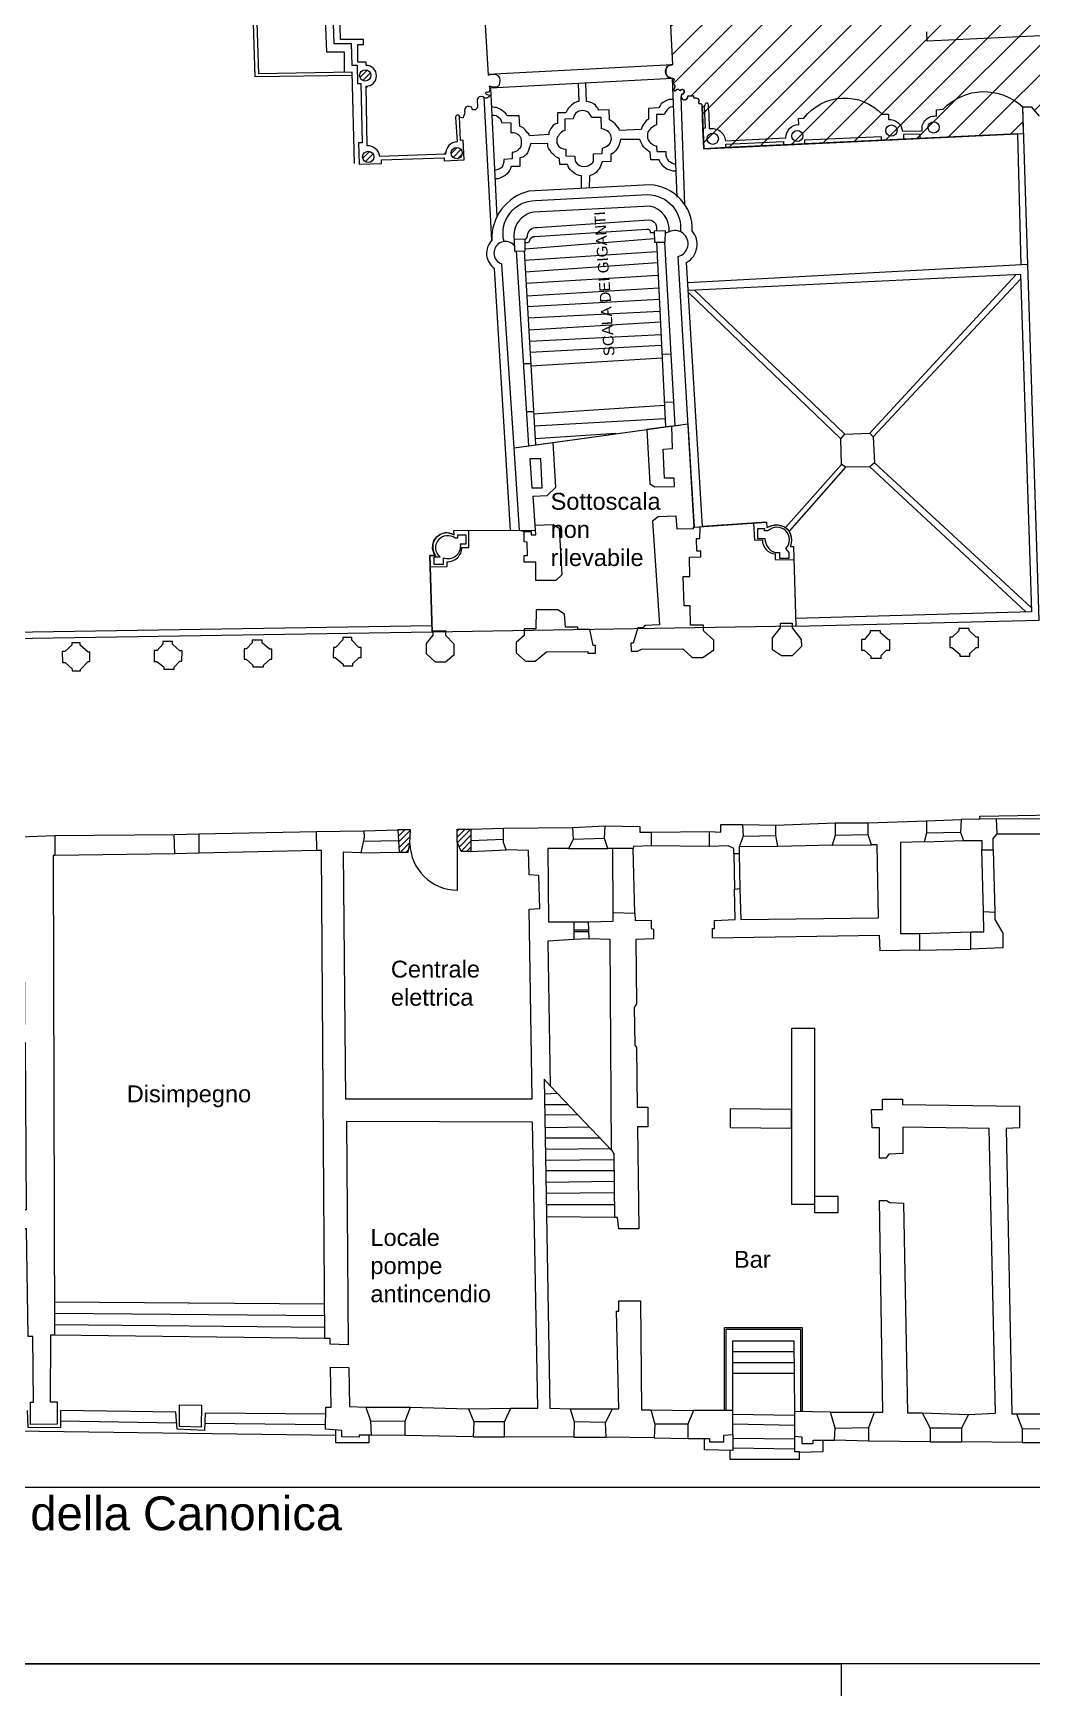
# Model space of a CAD drawing. Header units: millimetres. Extents: x 195 to 76808, y -2861 to 4318.
# Drawn here: x 12150 to 13487, y 77 to 2291 of the extents above; entities that cross this region are included whole.
import ezdxf
from ezdxf.enums import TextEntityAlignment as Align

# ---------------------------------------------------------------- set-up
doc = ezdxf.new("R2010")
doc.units = ezdxf.units.MM
doc.layers.add('_sottile', color=253, linetype='Continuous', lineweight=5)
doc.layers.add('muri', color=7, linetype='Continuous', lineweight=9)
doc.styles.add('ducale_200', font='ARIAL.TTF', dxfattribs={"height": 1})

msp = doc.modelspace()

# ---------------------------------------------------------------- hatches: boundary and pattern name
at = {"layer": '_sottile'}
h = msp.add_hatch(dxfattribs=at)
h.set_pattern_fill('ANSI31', color=256, scale=225.844945, style=0)
h.set_pattern_definition([(45, (1590.172, -20093.45), (-19.962062, 19.962062), [])])
h.paths.add_polyline_path([(13314.2, 3952.8), (13317, 3858.7), (13265, 3870.1), (12974, 3867.1), (12977.8, 3592.4), (12970.5, 3592.4), (12970.1, 3602), (12962.1, 3602), (12960.6, 3599.7), (12954.1, 3608.1), (12935.4, 3608.1), (12927.4, 3599.3), (12925.4, 3600.5), (12920.9, 3600.5), (12917, 3597.4), (12917, 3591.7), (12905.2, 3591.3), (12904.5, 3588.5), (12902.7, 3586.3), (12900.4, 3584.9), (12897.5, 3584.3), (12894.9, 3584.8), (12894.9, 3566.1), (12931.2, 3566.1), (12931.1, 3545.2), (12945.8, 3545), (12956.6, 3337.8), (12941.4, 3337.2), (12941.7, 3317.4), (12956.5, 3317.7), (12966.5, 3110.5), (12951.7, 3109.8), (12953, 3088.8), (12968, 3088.9), (12977.1, 2890.5), (12960.7, 2890), (12962.2, 2867.4), (12978, 2868.4), (12978, 2858.5), (12975.7, 2857.4), (12973.6, 2855.2), (12973.5, 2854.4), (12960.2, 2853.6), (12965, 2706.8), (12983.9, 2707.8), (12984.5, 2697.3), (12969.8, 2696.9), (12970.9, 2675.2), (12986.1, 2675.2), (12994.7, 2475), (12978.3, 2474.2), (12979.3, 2453.6), (12994.8, 2453.6), (13000.7, 2353.8), (13006, 2248.3), (12998.8, 2245.9), (12997.1, 2241.7), (12997.1, 2236.9), (12999, 2233), (13004, 2230.7), (13006.3, 2230.4), (13007.8, 2229.5), (13008.2, 2228), (13007.2, 2226.4), (13006.7, 2224.2), (13007.6, 2222.2), (13009, 2221), (13009.3, 2220.1), (13009.4, 2219.2), (13007.8, 2215.2), (13008.3, 2213.9), (13009.7, 2213.6), (13010.8, 2214.2), (13012.6, 2215.6), (13014.8, 2215.5), (13015.3, 2214.2), (13016.5, 2213.8), (13018.1, 2215.4), (13019.4, 2215.5), (13021.9, 2213.4), (13021, 2210.1), (13018.3, 2208), (13017.7, 2205.8), (13019.1, 2202.1), (13021.5, 2201.4), (13025.6, 2202.6), (13026.6, 2204.6), (13026.5, 2206.9), (13034.9, 2206.9), (13034.4, 2205), (13035.8, 2203.7), (13037.8, 2203.9), (13039.7, 2203.2), (13039.9, 2203.1), (13041.1, 2201.7), (13041.6, 2200.9), (13041.9, 2199.5), (13040.9, 2198.6), (13041, 2197.3), (13042, 2196.4), (13043.3, 2196.6), (13045.1, 2195.7), (13045.4, 2193.7), (13045.7, 2193.2), (13048.2, 2136), (13468.4, 2155.9), (13476.2, 2156.2), (13475.1, 2191.8), (13486.5, 2192.2), (13496.9, 2179.6), (13507.2, 2179.6), (13521.3, 2197.5), (13521.3, 2207.5), (13518.6, 2207.5), (13517.5, 2233.4), (13765.4, 2248.7), (13792.1, 1510.4), (13714.2, 1508.1), (13699.7, 1495.9), (13699.7, 1485.2), (13711.9, 1472.2), (13718.8, 1472.2), (13726.2, 1282.7), (14005.2, 1294.2), (14009.8, 1269), (13857, 1254.5), (13855.5, 1189.2), (13941.8, 1114.7), (13948.7, 1106.3), (13823.1, 1100.9), (13826.5, 851.9), (13830.3, 822.1), (14205.1, 817.7), (14231.4, 817.5), (14231.4, 810.7), (14263.4, 810.7), (14263.4, 826.7), (14423.5, 826.5), (14423.9, 848.9), (14583.5, 848.1), (14559.1, 1377.5), (14559.1, 3952.8)])
h = msp.add_hatch(dxfattribs=at)
h.set_pattern_fill('ANSI31', color=256, scale=45.168989, style=0)
h.set_pattern_definition([(45, (-5997.7247, -43973.762), (-3.9924123, 3.9924123), [])])
edge = h.paths.add_edge_path()
edge.add_arc((12593.5, 2491.6), 7.5, 0, 360)
edge = h.paths.add_edge_path()
edge.add_arc((12591.7, 2383.2), 7.5, 0, 360)
edge = h.paths.add_edge_path()
edge.add_arc((12594.8, 2234), 7.5, 0, 360)
edge = h.paths.add_edge_path()
edge.add_arc((12598.9, 2125.1), 7.5, 0, 360)
edge = h.paths.add_edge_path()
edge.add_arc((12717.3, 2130.1), 7.5, 0, 360)
h = msp.add_hatch(dxfattribs=at)
h.set_pattern_fill('ANSI31', color=256, scale=45.168989, style=0)
h.set_pattern_definition([(45, (1590.172, -20093.449), (-3.9924123, 3.9924123), [])])
h.paths.add_polyline_path([(12640.1, 1194.9), (12652.3, 1194.9), (12654.6, 1206.4), (12655.4, 1224.7), (12638.6, 1224.7)])
h.paths.add_polyline_path([(12736.4, 1225.5), (12718, 1225.5), (12718, 1208.7), (12723.4, 1195.7), (12736.4, 1195.7)])

# ---------------------------------------------------------------- linework, layer by layer
for p, q in [((12596.1, 2217.4), (12598.5, 2219.8)), ((12700.8, 2128.7), (12702.4, 2130.4)), ((12717.2, 2145.2), (12717.8, 2145.7)), ((12823.5, 1518.7), (12823.9, 1519.2)), ((12718, 1208.7), (12718, 1143.7)), ((13165.9, 723.5), (13165.9, 959.1)), ((13165.9, 959.1), (13196.8, 959.1)), ((13196.8, 734.7), (13196.8, 959.1)), ((12924.3, 796.1), (12842.5, 882.1)), ((12895.2, 826.7), (12835.3, 825.9)), ((12909, 812.2), (12835.5, 812.2)), ((13196.8, 712.4), (13196.8, 734.7)), ((13196.8, 734.7), (13227.4, 734.7)), ((13227.4, 734.7), (13227.4, 712.4)), ((13196.8, 723.5), (13165.9, 723.5)), ((13227.4, 712.4), (13196.8, 712.4)), ((13075.9, 447.8), (13075.9, 558.7)), ((13075.9, 558.7), (13179.9, 558.7)), ((13078, 447.8), (13078, 556.6)), ((13078, 556.6), (13177.7, 556.6)), ((13177.7, 556.6), (13177.7, 446.1)), ((13179.9, 558.7), (13179.9, 446.1))]:
    msp.add_line(p, q, dxfattribs=at)
at = {"layer": '_sottile', "linetype": 'Continuous'}
for p, q in [((12801.3, 1625.4), (12807.4, 1623.8)), ((12529.4, 1222.4), (12592.8, 1223.2)), ((12530.1, 1197.2), (12529.4, 1222.4)), ((12592.8, 1223.2), (12593.5, 1214.8)), ((12779.9, 1227), (12872.4, 1227.8)), ((12779.9, 1207.9), (12779.9, 1227)), ((12872.4, 1227.8), (12873.1, 1211.7)), ((12536.2, 1197.2), (12530.1, 1197.2)), ((12540.8, 544), (12536.2, 1197.2)), ((12593.5, 1214.8), (12588.9, 1194.1)), ((12783.7, 1198), (12779.9, 1207.9)), ((12813.5, 1197.2), (12783.7, 1198)), ((12814.3, 1164.3), (12813.5, 1197.2)), ((12867, 1199.5), (12839.5, 1199.5)), ((12839.5, 1199.5), (12840.3, 1101.7)), ((12873.1, 1211.7), (12867, 1199.5)), ((13422.4, 1115.5), (13420.4, 1198)), ((13435.4, 1198), (13437.7, 1114.7)), ((12588.9, 1194.1), (12565.3, 1194.9)), ((12565.3, 1194.9), (12568.3, 864.9)), ((12827.3, 1163.6), (12814.3, 1164.3)), ((12828.8, 1119.3), (12827.3, 1163.6)), ((12814.3, 1118.5), (12828.8, 1119.3)), ((12818.1, 864.9), (12814.3, 1118.5)), ((12926.6, 1102.5), (12926.6, 1113.9)), ((12926.6, 1113.9), (12955.6, 1113.2)), ((12955.6, 1113.2), (12956.4, 1103.2)), ((12840.3, 1101.7), (12873.9, 1101.7)), ((12873.9, 1101.7), (12873.9, 1078)), ((12893.7, 1101.7), (12926.6, 1102.5)), ((12894.5, 1078.8), (12893.7, 1101.7)), ((12956.4, 1103.2), (12977.8, 1104)), ((12977.8, 1104), (12977.8, 1092.5)), ((12977.8, 1092.5), (12980.8, 1091.8)), ((12980.8, 1091.8), (12980.8, 1078.8)), ((13336.8, 1085.8), (13405.6, 1088)), ((12873.9, 1078), (12839.5, 1075.7)), ((12839.5, 1075.7), (12842.5, 882.1)), ((12922.8, 1078), (12894.5, 1078.8)), ((12924.3, 796.9), (12922.8, 1078)), ((12980.8, 1078.8), (12957.2, 1078)), ((12957.2, 1078), (12957.9, 991.7)), ((13336.8, 1063.5), (13405.6, 1065)), ((12957.9, 991.7), (12954.9, 987.1)), ((12954.9, 987.1), (12955.6, 936.7)), ((12955.6, 936.7), (12957.9, 933.6)), ((12957.9, 933.6), (12958.7, 853.4)), ((12834.2, 890.9), (12841.9, 450.8)), ((12842.5, 882.1), (12834.2, 890.9)), ((12568.3, 864.9), (12818.1, 864.9)), ((13287.2, 850.4), (13287.2, 864.1)), ((13287.2, 864.1), (13313.9, 864.1)), ((13313.9, 864.1), (13313.9, 857.3)), ((12958.7, 853.4), (12973.2, 853.4)), ((12973.2, 853.4), (12973.2, 827.5)), ((13084, 825.9), (13084, 851.9)), ((13084, 851.9), (13164.9, 851.1)), ((13164.9, 851.1), (13164.9, 825.2)), ((13273.4, 825.9), (13272.6, 850.4)), ((13272.6, 850.4), (13287.2, 850.4)), ((13313.9, 857.3), (13313.9, 857.3)), ((13313.9, 857.3), (13470.5, 855)), ((13470.5, 855), (13470.5, 825.9)), ((12569.8, 834.3), (12572.1, 535.6)), ((12818.9, 833.6), (12569.8, 834.3)), ((12826.1, 450.9), (12818.9, 833.6)), ((12973.2, 827.5), (12959.4, 827.5)), ((12959.4, 827.5), (12961, 690.7)), ((13164.9, 825.2), (13084, 825.9)), ((13283.3, 825.9), (13273.4, 825.9)), ((13283.3, 785.4), (13283.3, 825.9)), ((13430, 825.2), (13314.7, 826.7)), ((13314.7, 826.7), (13314.7, 826.7)), ((13314.7, 826.7), (13314.7, 791.6)), ((13438.4, 444), (13430, 825.2)), ((13470.5, 825.9), (13452.9, 825.2)), ((13452.9, 825.2), (13460.6, 443.2)), ((12928.1, 790.8), (12924.3, 796.9)), ((12928.9, 706), (12928.1, 790.8)), ((13291.7, 785.4), (13283.3, 785.4)), ((13295.6, 790.8), (13291.7, 785.4)), ((13314.7, 791.6), (13295.6, 790.8)), ((13287.9, 445.5), (13283.3, 728.9)), ((13283.3, 728.9), (13292.5, 728.9)), ((13292.5, 728.9), (13297.1, 725.9)), ((13297.1, 725.9), (13315.4, 725.1)), ((13315.4, 725.1), (13320.8, 444.7)), ((12932.7, 706), (12928.9, 706)), ((12934.2, 690.7), (12932.7, 706)), ((12961, 690.7), (12934.2, 690.7)), ((12547.7, 544), (12540.8, 544)), ((12547.7, 536.4), (12547.7, 544)), ((12572.1, 535.6), (12547.7, 536.4)), ((13087, 447.8), (13087, 541)), ((13087, 526.5), (13168.9, 526.5)), ((13087, 512), (13169, 512)), ((13087, 497.5), (13169.1, 497.5)), ((12781.5, 432.5), (12789.9, 450.9)), ((12789.9, 450.9), (12826.1, 450.9)), ((12841.9, 450.8), (12869.3, 450.1)), ((12869.3, 450.1), (12874.6, 432.5)), ((13268.8, 424.9), (13276.5, 445.5)), ((13276.5, 445.5), (13287.9, 445.5)), ((13320.8, 444.7), (13340.6, 444.7)), ((13340.6, 444.7), (13351.3, 424.1)), ((13402.5, 442.4), (13438.4, 444)), ((13460.6, 443.2), (13466.7, 443.2)), ((13466.7, 443.2), (13474.3, 423.4)), ((12781.5, 412.7), (12781.5, 432.5)), ((12874.6, 432.5), (12873.9, 411.9)), ((13268.8, 406.5), (13268.8, 424.9)), ((13351.3, 424.1), (13351.3, 405.8)), ((13393.3, 424.1), (13402.5, 442.4)), ((13393.3, 405.8), (13393.3, 424.1)), ((13474.3, 423.4), (13474.3, 405)), ((12873.9, 411.9), (12781.5, 412.7)), ((13351.3, 405.8), (13268.8, 406.5)), ((13474.3, 405), (13393.3, 405.8))]:
    msp.add_line(p, q, dxfattribs=at)
at = {"layer": '_sottile'}
for points in [[(10447.3, 2975.6), (11196.7, 2991.6), (12018.7, 3010), (12579, 3024.9), (12596.3, 2509.9), (12571.4, 2509.3), (12573.7, 2379.5), (12563.5, 2379.5), (12563.5, 2354.3), (12539.3, 2354), (12542.9, 2265.4), (12566.5, 2265.7), (12566.8, 2238.2)], [(12577.5, 2233.8), (12447.6, 2232.3), (12423, 3020.8)], [(12580.5, 2116.2), (12577.5, 2238.4), (12452.2, 2236.1), (12427, 3020.7)], [(12746.5, 2451.5), (12759.3, 2234.2)], [(13000.7, 2353.8), (13006, 2248.3), (12998.8, 2245.9), (12997.1, 2241.7), (12997.1, 2236.9), (12999, 2233), (13004, 2230.7), (13006.3, 2230.4), (13007.8, 2229.5), (13008.2, 2228), (13007.2, 2226.4), (13006.7, 2224.2), (13007.6, 2222.2), (13009, 2221), (13009.3, 2220.1), (13009.4, 2219.2), (13007.8, 2215.2), (13008.3, 2213.9), (13009.7, 2213.6), (13010.8, 2214.2), (13012.6, 2215.6), (13014.8, 2215.5), (13015.3, 2214.2), (13016.5, 2213.8), (13018.1, 2215.4), (13019.4, 2215.5), (13021.9, 2213.4), (13021, 2210.1), (13018.3, 2208), (13017.7, 2205.8), (13019.1, 2202.1), (13021.5, 2201.4), (13025.6, 2202.6), (13026.6, 2204.6), (13026.5, 2206.9), (13034.9, 2206.9), (13034.4, 2205), (13035.8, 2203.7), (13037.8, 2203.9), (13039.7, 2203.2), (13039.9, 2203.1), (13041.1, 2201.7), (13041.6, 2200.9), (13041.9, 2199.5), (13040.9, 2198.6), (13041, 2197.3), (13042, 2196.4), (13043.3, 2196.6), (13045.1, 2195.7), (13045.4, 2193.7), (13045.7, 2193.2), (13048.2, 2136), (13468.4, 2155.9), (13476.2, 2156.2), (13475.1, 2191.8), (13486.5, 2192.2), (13496.9, 2179.6)], [(12550.7, 2341.5), (12553, 2276.6), (12576.2, 2276.6), (12577, 2247.6), (12583.9, 2247.6), (12584.4, 2223.1), (12588.9, 2223.1), (12590.7, 2143.7), (12585.9, 2143.7), (12586.7, 2115.4), (12616.4, 2116.4), (12616.4, 2121), (12700.3, 2123.8), (12700.5, 2119.6), (12727.4, 2121), (12726.1, 2147.3), (12722.4, 2147.1), (12721.1, 2179.2)], [(13785.2, 2300.3), (13347.1, 2280), (13346.7, 2292.3)], [(13006, 2248.3), (12759.3, 2235.4)], [(13012.2, 2071.1), (13006, 2230), (12762.4, 2217), (12770.8, 2045.1)], [(13007.1, 2201.6), (13004.5, 2201.7), (13001.5, 2201.7), (12998.2, 2200.6), (12995.7, 2199.3), (12993.1, 2197.9), (12991.1, 2195.8), (12989.6, 2193.5), (12987.5, 2190.5), (12974, 2189.9), (12974.1, 2175.4), (12972.8, 2174.6), (12971.1, 2173.7), (12969.4, 2171.6), (12967.3, 2168.9), (12965.9, 2166.6), (12965, 2164.3), (12964.4, 2161.6), (12935.4, 2160.3), (12934.6, 2162.4), (12932.9, 2164.7), (12931.4, 2167), (12929.5, 2169.1), (12927.2, 2171), (12925.3, 2172.3), (12923.7, 2173.9), (12922, 2174.6), (12921.6, 2187.8), (12907.3, 2187.6), (12906.5, 2189.7), (12904.8, 2191.6), (12902.9, 2194.1), (12901.2, 2195.4), (12898.1, 2197.3), (12895.5, 2198.1), (12893.2, 2198.9), (12891.1, 2199.1), (12890, 2223.8)], [(12764.3, 2013.4), (12754, 2204.4)], [(13007.5, 2192), (13005.6, 2192), (13003.7, 2191.4), (13002.2, 2190.7), (13000.8, 2189.7), (12998.9, 2188), (12997.3, 2185.7), (12996.1, 2183.6), (12995.2, 2181.9), (12984.7, 2181.6), (12984.7, 2168), (12982.5, 2167.1), (12979.5, 2164.9), (12977.2, 2163.5), (12975.8, 2161.9), (12973.8, 2158.8), (12972.9, 2156.2), (12972.6, 2153.8), (12972.6, 2150.3), (12973.5, 2147.8), (12975, 2145.5), (12976.9, 2143.8), (12978.5, 2142.3), (12981, 2140.6), (12983.6, 2139.9), (12984.7, 2139.9), (12985.1, 2132.4), (12997.3, 2132.4), (12997.2, 2130.2), (12997.3, 2127), (12998.2, 2124.1), (12999.6, 2121.4), (13001, 2119.5), (13003.3, 2118.2), (13005.4, 2116.9), (13008, 2115.9), (13010.4, 2115.4)], [(13022.8, 2060.9), (13017.7, 2205.8)], [(13046.9, 2163.5), (13050.5, 2163.7), (13049, 2193)], [(12764.1, 2180.9), (12767.1, 2180.9), (12770, 2180.2), (12773.4, 2178.3), (12775.7, 2176.2), (12776.9, 2173.3), (12777.4, 2171.2), (12789.7, 2170.8), (12789.9, 2157.6), (12792.9, 2157.6), (12796.3, 2156.9), (12799.4, 2155), (12801.7, 2152.7), (12803.4, 2149.2), (12803.8, 2146.2), (12803.8, 2142.2), (12803, 2138.9), (12802.1, 2136.8), (12800.2, 2134.7), (12798.1, 2133), (12795.2, 2131.8), (12792.5, 2131.1), (12791.4, 2130.9), (12791.4, 2122.5), (12780.5, 2121.7), (12780.3, 2118.5), (12779.5, 2115.2), (12778.2, 2111.4), (12776.3, 2109.9), (12773.8, 2108.5), (12771.1, 2107.6), (12767.7, 2107)], [(12910.7, 2177.9), (12897.8, 2177.9), (12897, 2180.2), (12895.7, 2182.3), (12894.3, 2183.8), (12892.4, 2185.1), (12890.3, 2186.3), (12888.2, 2186.8), (12885.7, 2187), (12883.4, 2186.8), (12880.6, 2186.1), (12878.8, 2185.1), (12876.4, 2183.2), (12874.6, 2180.5), (12873.5, 2177.7), (12873.1, 2176), (12862, 2175.4), (12861.9, 2160.3), (12859.4, 2159.3), (12857.5, 2158), (12855.9, 2156.3), (12854.4, 2155.1), (12853.4, 2153.4), (12851.7, 2151.3), (12851.2, 2149.2), (12851.2, 2146.4), (12851.5, 2143.3), (12852.5, 2141.2), (12854, 2138.9), (12856.7, 2137), (12859.8, 2135.9), (12863.2, 2135.3), (12863.6, 2126.3), (12875.4, 2126.1), (12875.4, 2123.6), (12875.8, 2120.2), (12876.7, 2117.9), (12878.8, 2115.2), (12881.7, 2113.5), (12884.4, 2112.6), (12887.3, 2112.2), (12890.5, 2112.4), (12893.4, 2113.1), (12895.8, 2114.7), (12898.1, 2116.4), (12899.5, 2117.7), (12900.2, 2118.7), (12900.4, 2129), (12911.9, 2129.4), (12912.3, 2136.6), (12914.8, 2137.6), (12917.6, 2138.9), (12919.5, 2140.2), (12921.6, 2141.8), (12922.8, 2143.5), (12923.7, 2146.2), (12924.3, 2149), (12924.1, 2151.5), (12923.7, 2154.2), (12922.2, 2156.9), (12920.5, 2158.4), (12918.8, 2159.7), (12915.7, 2161.1), (12913.6, 2162), (12911.1, 2162.4), (12910.7, 2177.9)], [(13010.8, 2106.1), (13007.2, 2106.1), (13004.5, 2106.6), (13001.6, 2107.8), (12998.8, 2108.7), (12996.7, 2109.9), (12994.6, 2111.8), (12992.5, 2114.3), (12991.3, 2115.6), (12990, 2117.1), (12989, 2118.9), (12988.5, 2121.3), (12977, 2121.3), (12976.4, 2131.5), (12974.3, 2132.4), (12972.2, 2134.1), (12969.6, 2136.2), (12967.5, 2138.3), (12965.9, 2140.6), (12964.6, 2143.3), (12963.3, 2146), (12962.3, 2148.1), (12936.5, 2148.1), (12935.8, 2144.4), (12935, 2141.8), (12933.7, 2138.9), (12931.9, 2136.2), (12930.2, 2133.8), (12927.5, 2131.1), (12925.8, 2129.6), (12923.7, 2128.4), (12923.5, 2118.7), (12912.1, 2118.3), (12911.3, 2116), (12910.4, 2113.9), (12909.4, 2111.4), (12908.1, 2108.9), (12906, 2107.2), (12904.4, 2104.5), (12902.1, 2102.8), (12899.5, 2101.3), (12896.6, 2100), (12895.1, 2099.4), (12894.7, 2083.4)], [(13183.3, 2142.4), (13183.3, 2147.9), (13285.6, 2152.1), (13285.6, 2147.3)], [(13337.9, 2149.7), (13337.7, 2155.6), (13315.3, 2154.9), (13315.4, 2148.7)], [(12884.2, 2082.8), (12884.2, 2099.8), (12881.1, 2100), (12878.7, 2100.9), (12876, 2102.4), (12873.7, 2104), (12871.6, 2105.9), (12869.7, 2107.8), (12868, 2109.9), (12866.6, 2112.2), (12866.1, 2115), (12855.2, 2115), (12855, 2122.5), (12852.5, 2123.8), (12850.2, 2125.2), (12847.1, 2127.6), (12844.1, 2130.3), (12842.4, 2133.4), (12840.7, 2135.9), (12839.5, 2138.3), (12839.1, 2141.6), (12839.1, 2143.1), (12816, 2142.7), (12815.6, 2140.2), (12814.5, 2136.8), (12813.3, 2133.8), (12812, 2130.5), (12810.3, 2128.4), (12808.4, 2126.3), (12806.1, 2124.8), (12803.8, 2124), (12801.7, 2123.6), (12801.7, 2112.2), (12790.4, 2112), (12789.5, 2109.7), (12787.9, 2107), (12786.4, 2104.3), (12784.3, 2102.1), (12782, 2100.3), (12779.3, 2099), (12776.7, 2097.5), (12775, 2096.5), (12772.9, 2095.7), (12770.2, 2095.6), (12768.3, 2095.2)], [(13077.5, 2137.4), (13077.5, 2137.4), (13077.5, 2137.4), (13077.4, 2142.2), (13154.6, 2145.6), (13154.6, 2141.1)], [(12981.6, 2015.3), (12809, 2001.6)], [(12985.3, 1997.8), (12808.2, 1986.3)], [(12789.1, 1625.3), (12767.7, 1975.6)], [(12794, 1735.8), (12777.6, 1981.7)], [(12986, 1983.3), (12809.1, 1971)], [(13035.1, 1629.6), (13013.7, 1991.7)], [(10490.5, 1948.5), (10511.9, 1439.4), (12121.4, 1489), (12684.2, 1498.2)], [(12986.9, 1966.5), (12810, 1955.8)], [(12987.7, 1949.6), (12811, 1938.9)], [(13466.4, 1967.7), (13270.4, 1755.6)], [(13472.2, 1961.3), (13274.9, 1750.3)], [(12988.4, 1934.4), (12811.8, 1924.4)], [(13231.4, 1748), (13027.6, 1943.4)], [(13236.7, 1754.1), (13035.5, 1946.9)], [(12989.2, 1918.3), (12812.7, 1909.2)], [(12990, 1903.8), (12813.7, 1893.1)], [(12990.8, 1887), (12814.6, 1877.9)], [(12991.5, 1872.5), (12815.4, 1863.3)], [(12992.4, 1855.7), (12816.6, 1845)], [(12995.5, 1792.3), (12820.3, 1780.8)], [(12996.4, 1774.7), (12821.2, 1764.8)], [(12684.4, 1489), (12681.5, 1591.7), (12688.9, 1591.8), (12686.6, 1595.4), (12685.1, 1600.6), (12685.2, 1606.5), (12686.8, 1611.9), (12690.8, 1616.8), (12694.2, 1619.4), (12698.7, 1621.7), (12704.2, 1622.4), (12709.4, 1621.3), (12713.9, 1619.3), (12713.6, 1625), (12801.3, 1625.4), (12794, 1735.8), (13026.7, 1767.8), (13035.1, 1629.6), (13132.1, 1636.4), (13132.6, 1629.1), (13139.4, 1631.7), (13147.6, 1632.6), (13156.3, 1629.9), (13161, 1626), (13163.1, 1622.2), (13164.6, 1617.9), (13165.5, 1611.6), (13164.6, 1605.9), (13163.9, 1603.9), (13168, 1603.9), (13171.3, 1497.2), (12684.4, 1489)], [(12930.4, 1754.9), (12822.2, 1748)], [(12801.3, 1625.4), (12794, 1735.8), (12846.4, 1743)], [(13158.1, 1629.6), (13232.2, 1713.6)], [(13162.6, 1624.2), (13238.3, 1709.8)], [(13479.2, 1516.3), (13270.4, 1710.5)], [(13486.4, 1522), (13276.5, 1715.9)], [(12713.9, 1619.3), (12713.6, 1625), (12822.7, 1625.5)], [(12724.3, 1602.5), (12733.5, 1602.5), (12733.6, 1625.1)], [(12688.9, 1591.8), (12681.5, 1591.7), (12684.4, 1489)], [(12704, 1583.4), (12704, 1576.4), (12682, 1576.2)], [(12684.4, 1489), (12092.4, 1479.8)], [(13439.9, 1239.2), (13504.9, 1240)], [(12179.5, 1217.1), (12339.1, 1218.6)], [(12372, 1219.3), (12529.4, 1222.4)], [(13440.7, 1219.3), (13504.9, 1219.3)], [(12530.1, 1197.2), (12372, 1193.4)], [(12339.9, 1192.6), (12179.5, 1190.3)], [(12852.3, 871.8), (12834.5, 871)], [(12866.9, 856.5), (12834.8, 856.5)], [(12880, 842.7), (12835, 843.5)], [(12922.8, 797.7), (12835.7, 796.9)], [(12928.2, 783.2), (12836.1, 782.4)], [(12928.3, 768.6), (12836.3, 768.6)], [(12928.5, 754.1), (12836.6, 752.6)], [(12928.6, 738.8), (12836.8, 738.1)], [(12928.7, 722.8), (12837.1, 722.8)], [(12928.9, 706), (12837.4, 706.8)], [(12540.5, 589.9), (12178.7, 592.9)], [(12540.6, 574.6), (12178.7, 577.7)], [(12540.7, 558.6), (12178.7, 562.4)], [(12540.8, 544), (12178.7, 548.6)], [(12186.7, 447.8), (12187.1, 424.5), (12143.6, 424.9), (12142.8, 447.8)], [(12341.4, 445.5), (12186.7, 447.8)], [(12380.4, 444.7), (12379.6, 421.1), (12343, 422.6), (12341.4, 445.5)], [(12380.4, 444.7), (12542.1, 443.2)], [(12342.4, 431), (12187, 433.3)], [(12541.7, 428.7), (12379.9, 430.2)]]:
    msp.add_lwpolyline(points, dxfattribs=at)
for points, format in [([(13000.7, 2353.8), (13006, 2248.3, 1.068785), (13006.2, 2230.4, -0.739129), (13007.2, 2226.4, 0.3159), (13007.6, 2222.2, -0.463799), (13008.9, 2217.4), (13007.8, 2215.1, 0.690193), (13010.8, 2214.2, -0.37529), (13014.8, 2215.5, 0.482146), (13016.5, 2213.8, -0.72896), (13021.9, 2213.4, -0.343304), (13018.3, 2208, 1.48421), (13026.5, 2206.9), (13034.9, 2206.9, 0.599817), (13035.8, 2203.7, -0.496942), (13041.9, 2199.5, 1.136266), (13043.3, 2196.6, -0.533607), (13045.4, 2193.7, 0.522286), (13048.2, 2193), (13049, 2193, 0.169517), (13050.2, 2196, -0.454076), (13052.8, 2197.2, -0.145139), (13053.8, 2194.3, -0.026121), (13055.1, 2162.8, -0.44992), (13077.1, 2146.4), (13157.7, 2150.6, -0.389426), (13175.2, 2168.5), (13174.9, 2176.5), (13182.1, 2176.9, -0.463388), (13286.9, 2182), (13295.2, 2182), (13295.2, 2175, -0.420932), (13313.9, 2159.3), (13340.4, 2160.1, -0.50429), (13359.7, 2179.6), (13359.7, 2188.2), (13368.4, 2188.8, -0.412723), (13475.1, 2191.8), (13486.5, 2192.2), (13496.9, 2179.6)], "xyb"), ([(12759.3, 2234.2), (12762, 2235.2), (12765.8, 2235.5), (12769.6, 2235.2), (12772.9, 2233.4), (12774.6, 2230.8), (12775.1, 2227.3), (12774.8, 2223.7), (12773.6, 2220.1), (12771.1, 2218.7), (12768.5, 2218.4), (12765.6, 2218.5), (12762.7, 2219.1), (12760.6, 2219.5), (12761.2, 2217.4), (12761.6, 2215.9), (12761.2, 2212.8), (12760.3, 2211.5), (12758.3, 2211.1), (12757.2, 2211.7), (12756.1, 2211.3), (12755.7, 2210), (12756.8, 2209), (12761, 2207.5), (12761, 2206.3), (12759.9, 2205), (12758.5, 2204), (12757, 2203.7, -0.207987), (12754.7, 2204), (12752.2, 2205.2), (12749.6, 2205.9), (12747.3, 2205.4), (12746.1, 2204.2), (12744.8, 2201.6), (12745, 2192.2), (12744.2, 2189.7), (12742.5, 2188.2), (12740.8, 2187.8), (12738.7, 2188.2), (12738.1, 2189.5), (12737.1, 2191.4), (12733.6, 2192.4), (12731.5, 2192.5), (12729.5, 2191.4), (12728, 2189.9), (12727.8, 2186.8), (12728, 2185.5), (12727.8, 2182.6), (12726.6, 2179), (12725.9, 2177.5), (12724.9, 2177.1), (12723.6, 2177.3), (12722.1, 2178.4), (12720.5, 2180), (12719.4, 2180.7), (12717.7, 2180.7), (12716.5, 2179.8), (12715.8, 2178.1), (12717.9, 2145.2), (12717.9, 2145.2, 0.40148), (12702.4, 2128.8), (12614.2, 2125.4, 0.399328), (12597.6, 2139.9), (12596.1, 2219.6, 0.998741), (12596.1, 2247.4), (12596.1, 2251.9), (12585.1, 2251.9), (12585.1, 2275.3), (12592.7, 2275.3), (12592.7, 2282.1), (12561.8, 2282.1), (12560.3, 2335.4)], "xyb"), ([(12879.9, 2223.3), (12881, 2199.3), (12879, 2199.1), (12877.1, 2198.1), (12875.2, 2197.2), (12873.3, 2195.8), (12871, 2194.1), (12868.9, 2192.2), (12867.2, 2190.7, 0.108097), (12865.7, 2188.6), (12864.1, 2185.9), (12863.6, 2184.2), (12852.1, 2184), (12852.1, 2169.7), (12849.4, 2169.1), (12847, 2167.7), (12845.2, 2165.1), (12843.3, 2163), (12841.8, 2160.5), (12840.8, 2157.8), (12840.5, 2155), (12814.9, 2153.4), (12813.7, 2155.7), (12812.2, 2157.4), (12810.5, 2159.5), (12808.8, 2161.4), (12806.1, 2163.7), (12803.4, 2165.1), (12801.7, 2165.8), (12800.7, 2180), (12784.7, 2179.8), (12784.1, 2181.7), (12782.6, 2183.6), (12780.3, 2185.3), (12778.4, 2186.8), (12775.5, 2188.8), (12773.2, 2189.7), (12770.6, 2190.9), (12767.9, 2191.2), (12763.6, 2191.8)], "xyb"), ([(13025.1, 1983.8, 0.470793), (13032.6, 2026, 0.41232), (12975.7, 2087.7), (12813.8, 2079.1, 0.35584), (12764.3, 2013.4, 0.457424), (12767.7, 1975.6)], "xyb"), ([(12911.4, 1750.8, 0, 13.6, 0), (12910, 1771.4, 0, 0, 0), (12888.4, 2083.1, 0, 0, 0)], "xyseb"), ([(12780.7, 2011.7, -0.489319), (12822.9, 2066.6), (12973.1, 2074.5, -0.448267), (13016.7, 2024.7)], "xyb"), ([(13001.5, 2024.6, 0.386234), (12976.1, 2059), (12820.6, 2051.1, 0.419522), (12794.2, 2014.4, 0.419522)], "xyb"), ([(12808.8, 2015, 0.36468), (12812.2, 2019.9, -0.420241), (12824.5, 2030.5), (12974.5, 2040.8, -0.531198), (12984.1, 2025.7)], "xyb"), ([(12808.8, 2010.6), (12812.1, 2010.6, 0.300929), (12815.2, 2013.5, -0.342461), (12822.1, 2018.7), (12971.7, 2028.4, -0.534327), (12976.4, 2023.9), (12981.6, 2023.9)], "xyb"), ([(13013.7, 1991.7, 1.112582), (13001.5, 2024.6), (13001.5, 2024.6), (12996.8, 2022.9)], "xyb"), ([(13114.5, 1635.2), (13115.8, 1612.3), (13126.5, 1612.5, 0.385057), (13143.5, 1593.9), (13143.5, 1586.3), (13168.5, 1586)], "xyb"), ([(12259.3, 1187, 0, 13.6, 0), (12259.3, 1207.7, 0, 0, 0), (12259.3, 1217.8, 0, 0, 0)], "xyseb"), ([(12450.7, 1190.1, 0, 13.6, 0), (12450.7, 1210.7, 0, 0, 0), (12450.7, 1220.9, 0, 0, 0)], "xyseb"), ([(12883.1, 812.2, 0, 13.6, 0), (12883.1, 791.5, 0, 0, 0), (12883.1, 706.4, 0, 0, 0)], "xyseb"), ([(12359.2, 590.5, 0, 13.6, 0), (12359.2, 569.8, 0, 0, 0), (12359.8, 546.3, 0, 0, 0)], "xyseb")]:
    msp.add_lwpolyline(points, format=format, dxfattribs=at)
at = {"layer": '_sottile', "linetype": 'Continuous'}
for points in [[(13154.6, 2141.1), (13077.5, 2137.4), (13048.2, 2136), (13046.9, 2163.5), (13045.7, 2193.2)], [(13482, 1981), (13475.1, 2191.8)], [(13472.8, 1980.5), (13468.4, 2155.9), (13154.6, 2141.1)], [(12808.8, 2015), (12794.2, 2014.4), (12794.6, 1999.1), (12809.1, 1999.5), (12808.8, 2015)], [(12996.9, 2026), (12981.6, 2025.7), (12982, 2010.8), (12996.5, 2010.8), (12996.9, 2026)], [(12796.7, 1999.3), (12813.5, 1738.8)], [(12807.4, 1999.3), (12822.7, 1739.6)], [(12984.7, 2010.8), (12996.9, 1763.7)], [(12995.3, 2010.8), (13009.1, 1765.5)], [(13132.1, 1636.4), (13046.5, 1630.6), (13025.1, 1984)], [(13132.1, 1636.4), (13132.6, 1629.1), (13135.4, 1630.3), (13139, 1631.9), (13143, 1632.6), (13147.6, 1632.6), (13151.9, 1631.4), (13156.8, 1629.8), (13160.1, 1627), (13162.4, 1624.2), (13164.2, 1620.4), (13164.9, 1616.3), (13165.4, 1612.8), (13165.2, 1608.9), (13164.7, 1606.1), (13163.9, 1603.9), (13168, 1603.9), (13171.3, 1497.2), (13497.2, 1505.1), (13482, 1981), (13026.8, 1956.5)], [(13027.4, 1946.6), (13472, 1967.9), (13486.6, 1516.5), (13171, 1507.3)], [(13003.7, 1860.7), (12992.1, 1860.9)], [(12816.6, 1848), (12806.7, 1848)], [(13007.3, 1796.9), (12995.3, 1796.6)], [(12820.4, 1783.9), (12810.5, 1783.9)], [(12846.4, 1743), (12971.7, 1760.3)], [(13005.1, 1764.9), (12971.7, 1760.3), (12975.8, 1687.8), (12982.4, 1683.5), (13008.8, 1684.1), (13008.6, 1695), (12995.3, 1695), (12993.8, 1734.1), (13006, 1734.7), (13005.1, 1764.8)], [(13005.1, 1764.8), (13026.7, 1767.8)], [(13274.9, 1750.3), (13276.5, 1715.9), (13270.4, 1710.5), (13238.3, 1709.8), (13232.2, 1713.6), (13231.4, 1748), (13236.7, 1754.1), (13270.4, 1755.6), (13274.9, 1750.3)], [(12822.3, 1632.2), (12819.5, 1671.2), (12838.4, 1671.8), (12850.2, 1683), (12846.4, 1743)], [(12829.8, 1720.9), (12815.3, 1720.9), (12817.7, 1682.1), (12831.7, 1682.1), (12829.8, 1720.9)], [(13043, 1629.3), (13033.8, 1629.6), (13033.8, 1627.5), (13012.2, 1627), (13011.1, 1644.3), (12987.2, 1643.3), (12979.3, 1637.5), (12988.7, 1498.9), (12969.1, 1497.9), (12967.1, 1495.4), (12959.7, 1494.9), (12953.6, 1474.2), (12950.5, 1474.2), (12950.8, 1463.5), (12959.2, 1463.5), (12964.5, 1466.3), (13019.8, 1466.9), (13032.3, 1455.1), (13046.8, 1455.1), (13061.3, 1465.3), (13061.3, 1478.3), (13047.5, 1491), (13047.5, 1498.4), (13030.2, 1498.4), (13030, 1524.4), (13021.6, 1524.4), (13020.3, 1563.4), (13029.2, 1563.6), (13029, 1589.6), (13044, 1589.8), (13044, 1597.5), (13038.6, 1597.5), (13038.4, 1614.5), (13042.7, 1614.5), (13043, 1629.3)], [(12854.4, 1628.4), (12858.2, 1565.8), (12849.8, 1558.1), (12823.1, 1558.1), (12823.1, 1583), (12807.4, 1583), (12807.4, 1591.8), (12812, 1591.8), (12811.6, 1609.7), (12807.4, 1610.1), (12807.4, 1623.8), (12817, 1623.8), (12817, 1619.3), (12823.1, 1619.3), (12822.3, 1632.2), (12846.4, 1633), (12854.4, 1628.4)], [(12902.9, 1461.1), (12902.9, 1471.4), (12899.9, 1471.4), (12895.3, 1492.8), (12879.6, 1492.8), (12879.6, 1495.9), (12862.8, 1495.9), (12861.7, 1513.1), (12852.5, 1519.2), (12823.5, 1519.2), (12823.1, 1493.6), (12807.4, 1493.6), (12807.4, 1484.8), (12796.7, 1475.3), (12796.7, 1461.5), (12809.3, 1450.4), (12822.3, 1450.4), (12837.6, 1462.7), (12893, 1463.4), (12893, 1461.1), (12902.9, 1461.1)], [(12702.5, 1491.3), (12702.5, 1484.9), (12713.5, 1473.7), (12713.5, 1458.5), (12702.3, 1449), (12688.8, 1449), (12676.8, 1460.2), (12677, 1474), (12686, 1485.2), (12686, 1491), (12702.5, 1491.3)], [(13166.2, 1501.2), (13166.2, 1494.8), (13178.5, 1479.1), (13178.7, 1469.9), (13166.2, 1457.5), (13152.3, 1457.4), (13140, 1465.6), (13140, 1481.5), (13150.9, 1495), (13150.9, 1501.2), (13166.2, 1501.2)], [(13297.2, 1478.8), (13295.4, 1478.8), (13284.7, 1488.4), (13284.7, 1490.8), (13271, 1490.8), (13271, 1488.7), (13263.2, 1479.4), (13259.2, 1479.4), (13259.2, 1465.2), (13262.9, 1465.2), (13271.6, 1456.9), (13271.6, 1454.2), (13285.5, 1454.2), (13285.5, 1458), (13292.5, 1464.9), (13297.2, 1464.9), (13297.2, 1478.8)], [(13415.7, 1482.6), (13412.6, 1482.6), (13403.1, 1491.5), (13403.1, 1494.1), (13389.7, 1494.1), (13389.7, 1491.1), (13380.4, 1482.3), (13377.5, 1482.3), (13377.5, 1468.5), (13379.9, 1468.5), (13390.6, 1459.7), (13390.6, 1457.1), (13404.2, 1457.1), (13404.2, 1460.4), (13412.7, 1468.7), (13415.8, 1468.7), (13415.7, 1482.6)], [(12226.3, 1462.5), (12223.8, 1462.5), (12213.4, 1471.9), (12213.4, 1474.8), (12201.9, 1474.8), (12201.9, 1471.9), (12192.7, 1463.3), (12189.2, 1463.3), (12189.4, 1448.5), (12193, 1448.5), (12202.4, 1440.1), (12202.4, 1437.6), (12213.9, 1437.3), (12213.9, 1439.4), (12223.8, 1449.8), (12226.3, 1449.8), (12226.3, 1462.5)], [(12349.6, 1464.1), (12346.8, 1464.1), (12336.9, 1473), (12336.9, 1476.5), (12324.1, 1476.5), (12324.1, 1473), (12316.5, 1464.8), (12312.4, 1464.8), (12312.4, 1450.1), (12316, 1450.1), (12325.4, 1442.9), (12325.4, 1439.6), (12338.9, 1439.6), (12338.9, 1442.2), (12346.8, 1450.3), (12349.3, 1450.3), (12349.6, 1464.1)], [(12470, 1466.6), (12466.7, 1466.6), (12457, 1475), (12457, 1478.6), (12443.3, 1478.6), (12443.3, 1475), (12435.7, 1466.9), (12432.9, 1466.9), (12432.9, 1453.1), (12435.4, 1453.1), (12444.6, 1445.2), (12444.6, 1442.9), (12458.6, 1442.9), (12458.6, 1445.2), (12467.5, 1453.1), (12470, 1453.1), (12470, 1466.6)], [(12589.5, 1468.4), (12586.1, 1468.4), (12576.7, 1478.3), (12576.7, 1481.9), (12565, 1481.9), (12565, 1478.8), (12555.1, 1468.6), (12552.3, 1468.6), (12552, 1455.1), (12554.8, 1455.1), (12565.3, 1446.5), (12565.3, 1444.2), (12578.2, 1444.2), (12578.2, 1447.2), (12586.7, 1455.1), (12589.5, 1455.1), (12589.5, 1468.4)], [(13417.8, 1238.4), (13417.8, 1243), (13518.6, 1244.6), (13518.6, 1240)], [(12372, 1219.3), (12372, 1193.4), (12339.9, 1192.6), (12339.1, 1218.6), (12372, 1219.3)], [(12592.8, 1223.2), (12638.6, 1224.7)], [(12638.6, 1224.7), (12640.1, 1194.9), (12652.3, 1194.9), (12654.6, 1206.4), (12655.4, 1224.7), (12638.6, 1224.7)], [(12736.4, 1225.5), (12736.4, 1195.7), (12723.4, 1195.7), (12718, 1208.7), (12718, 1225.5), (12736.4, 1225.5)], [(12736.4, 1225.5), (12779.9, 1227)], [(12872.4, 1227.8), (12915.9, 1230)], [(12962.5, 1229.3), (12962.5, 1221.6), (12977.8, 1221.6), (12977.8, 1203.3), (12954.1, 1202.5), (12953.3, 1199.5), (12919.7, 1199.5), (12915.1, 1213.2), (12915.9, 1230), (12962.5, 1229.3)], [(12977.8, 1221.6), (13055.7, 1222.4)], [(13100, 1231.6), (13100.8, 1216.3), (13095.4, 1201.8), (13095.4, 1192.6), (13088.5, 1192.6), (13088.5, 1199.5), (13080.9, 1203.3), (13055.7, 1202.5), (13055.7, 1222.4), (13071, 1221.6), (13071, 1231.6), (13100, 1231.6)], [(13346, 1236.9), (13346, 1220.1), (13342.9, 1208.7), (13311.6, 1207.9), (13311.6, 1085.8), (13336.8, 1085.8), (13336.8, 1063.5), (13284.1, 1062.7), (13283.3, 1083.4), (13059.5, 1079.6), (13059.5, 1092.5), (13062.6, 1092.5), (13062.6, 1103.2), (13090.1, 1104.8), (13089.3, 1145.2), (13096.2, 1146), (13097.7, 1104.8), (13281.8, 1107.1), (13280.3, 1204.8), (13272.6, 1204.8), (13268.1, 1217.8), (13268.1, 1233.9), (13346, 1236.9)], [(13100, 1231.6), (13144.3, 1230.8)], [(13223.8, 1233.9), (13223.8, 1217.1), (13219.9, 1204.1), (13147.4, 1202.5), (13144.3, 1217.1), (13144.3, 1230.8), (13223.8, 1233.9)], [(13223.8, 1233.9), (13268.1, 1233.9)], [(13268.1, 1217.8), (13223.8, 1217.1)], [(13346, 1236.9), (13392.6, 1238.4)], [(13391.8, 1220.9), (13346, 1220.1)], [(13435.4, 1198), (13435.4, 1213.2), (13440.7, 1219.3), (13439.9, 1239.2), (13392.6, 1238.4), (13391.8, 1220.9), (13395.6, 1210.2), (13420.4, 1210.2), (13420.4, 1198), (13435.4, 1198)], [(12639.4, 1209.8), (12592.3, 1209.2)], [(12736.4, 1210.6), (12779.9, 1212.2)], [(12736.4, 1195.7), (12783.7, 1198)], [(12867, 1199.5), (12919.7, 1199.5)], [(12915.1, 1213.2), (12873.1, 1211.7)], [(12926.6, 1113.5), (12926.1, 1199.5)], [(12955.6, 1113.2), (12953.3, 1199.5)], [(13055.7, 1202.5), (12977.8, 1203.3)], [(13147.4, 1202.5), (13095.4, 1201.8)], [(13100.8, 1216.3), (13144.3, 1217.1)], [(13219.9, 1204.1), (13272.6, 1204.8)], [(13342.9, 1208.7), (13395.6, 1210.2)], [(12588.9, 1194.1), (12640.1, 1194.9)], [(13088.5, 1192.6), (13089.3, 1145.2)], [(13095.4, 1192.6), (13096.2, 1146)], [(13437.7, 1114.7), (13437.7, 1104.8), (13448.3, 1086.4), (13448.3, 1066.6), (13405.6, 1065), (13405.6, 1088), (13423.1, 1088), (13422.4, 1115.5), (13437.7, 1114.7)], [(12873.9, 1101.7), (12893.7, 1101.7)], [(12873.9, 1091), (12894.1, 1091)], [(12873.9, 1088.7), (12894.2, 1088.7)], [(12894.5, 1078.8), (12873.9, 1078)], [(12963.3, 594.5), (12964.8, 448.6), (12977, 448.6), (12982.4, 429.5), (12981.6, 411.1), (12917.4, 411.9), (12916.7, 431.8), (12925.8, 450.1), (12934.2, 450.1), (12931.2, 580.7), (12934.2, 580.7), (12934.2, 594.5), (12963.3, 594.5)], [(13087, 541), (13168.7, 541), (13169.5, 446.3)], [(12572.9, 505.1), (12573.7, 453.1), (12595.8, 452.4), (12601.9, 434), (12602.7, 414.9), (12586.7, 414.9), (12586.7, 411.9), (12563.7, 412.7), (12563.7, 421.1), (12541.6, 422.6), (12542.3, 452.4), (12549.2, 452.4), (12548.5, 505.9), (12572.9, 505.1)], [(12375.8, 454.7), (12375, 425.6), (12346, 426.4), (12346, 455.4), (12375.8, 454.7)], [(12595.8, 452.4), (12655.4, 452.4)], [(12733.3, 450.1), (12740.2, 432.5), (12739.4, 412.7), (12648.5, 414.2), (12648.5, 433.3), (12655.4, 452.4), (12733.3, 450.1)], [(12733.3, 450.1), (12789.9, 450.9)], [(12869.3, 450.1), (12925.8, 450.1)], [(12977, 448.6), (13034.3, 447.8)], [(13087, 415.7), (13087, 447.8), (13034.3, 447.8), (13026.7, 429.5), (13026.7, 410.4), (13055.7, 410.4), (13055.7, 405.8), (13074.8, 405.8), (13074.8, 414.9), (13087, 415.7)], [(13217.6, 445.5), (13276.5, 445.5)], [(13340.6, 444.7), (13402.5, 442.4)], [(13466.7, 443.2), (13530.1, 443.2)], [(12555.3, 414.2), (11827.3, 424.1), (11788.4, 389), (11221.5, 399.7), (11178, 434.8), (10982.4, 437.9)], [(12599.6, 414.9), (12599.6, 404.3), (12555.3, 404.3), (12555.3, 421.6)], [(12601.9, 434), (12648.5, 433.3)], [(12781.5, 432.5), (12740.2, 432.5)], [(12916.7, 431.8), (12874.6, 432.5)], [(13026.7, 429.5), (12982.4, 429.5)], [(13169.5, 440.9), (13087, 442.4)], [(13169.5, 427.9), (13087, 429.5)], [(13223.8, 424.1), (13268.8, 424.9)], [(13393.3, 424.1), (13351.3, 424.1)], [(13519.4, 422.6), (13474.3, 423.4)], [(12648.5, 414.2), (12602.7, 414.9)], [(12739.4, 412.7), (12781.5, 412.7)], [(12873.9, 411.9), (12917.4, 411.9)], [(12981.6, 411.1), (13026.7, 410.4)], [(13087, 415.7), (13087, 394.3), (13087, 394.3), (13048.8, 395.1), (13048.8, 410.4)], [(13169.5, 409.6), (13087, 410.4)], [(13169.5, 413.5), (13169.5, 392.8), (13175.6, 392.8), (13175.6, 392), (13207.7, 392.8), (13207.7, 408.1)], [(13268.8, 406.5), (13223, 408.1)], [(13351.3, 405.8), (13393.3, 405.8)], [(13474.3, 405), (13519.4, 405)], [(13175.6, 392), (13175.6, 382.1), (13083.2, 382.1), (13083.2, 394.3)], [(13169.5, 395.8), (13087, 397.4)]]:
    msp.add_lwpolyline(points, dxfattribs=at)
at = {"layer": '_sottile'}
for points in [[(12699.1, 1588.3), (12699.1, 1579.5), (12687.3, 1579.5), (12687.3, 1589.7), (12695.3, 1589.7, -0.983689), (12715.4, 1615.4), (12718.6, 1615.4), (12718.6, 1619.4), (12729.3, 1619.4), (12729.3, 1607), (12721.9, 1606.8, -0.593103)], [(13130, 1614.5, 0.328337), (13143.5, 1595.7), (13149.4, 1595.7), (13149.4, 1588.1), (13162.4, 1588.1), (13162.4, 1595.7), (13158.1, 1601.1, 0.99932), (13133.9, 1624.5), (13129.5, 1624.5), (13129.8, 1627.5), (13119.9, 1627.5), (13119.9, 1614.5)]]:
    msp.add_lwpolyline(points, format="xyb", close=True, dxfattribs=at)
at = {"layer": '_sottile', "linetype": 'Continuous'}
for points in [[(12179.5, 1190.3), (12176.9, 1190.3), (12178.7, 548.6), (12173.4, 548.6), (12173, 459.3), (12182.5, 459.3), (12182.5, 429.5), (12146.6, 429.1), (12146.6, 458.9), (12150.8, 458.9), (12149.7, 546.7), (12143.6, 546.7), (12141.3, 690.6), (12135.2, 690.7), (12135.2, 716.7), (12141.3, 716.7), (12139.9, 939.7), (12133.7, 939.8), (12133.7, 964.2), (12139, 964.2), (12138.2, 1191.8), (12132.1, 1191.1), (12132.1, 1215.5), (12179.5, 1217.1)], [(13217.6, 445.5), (13169.5, 446.3), (13169.5, 413.5), (13179.4, 412.7), (13179.4, 403.5), (13194.7, 403.5), (13194.7, 408.1), (13223, 408.1), (13223.8, 424.1)]]:
    msp.add_lwpolyline(points, close=True, dxfattribs=at)
at = {"layer": '_sottile'}
for centre in [(12594.8, 2234), (13355.7, 2164.4), (13060.1, 2149.3), (13173.3, 2153), (13299.3, 2160.2), (12598.9, 2125.1), (12717.3, 2130.1)]:
    msp.add_circle(centre, 7.5, dxfattribs=at)
for centre, radius, start, end in [((12782.6, 1996.4), 15.5, 40.2185, 251.1238), ((12704, 1603.2), 18.9, 58.4184, 216.9071), ((12704.8, 1602.9), 19.5, 267.5068, 358.9409), ((12718.6, 1207.7), 63.9, 181.1669, 269.5446)]:
    msp.add_arc(centre, radius, start, end, dxfattribs=at)
at = {"layer": 'muri', "linetype": 'Continuous', "ltscale": 0.1}
msp.add_line((14951.9, 108.8), (11991.9, 108.8), dxfattribs=at)
at = {"layer": 'muri'}
for points in [[(9156.1, 4103.3), (14673.9, 4103.3), (14673.9, 344.9), (9156.1, 344.9)], [(9031.9, -2861.2), (9031.9, 108.8), (13231.9, 108.8), (13231.9, -2861.2)]]:
    msp.add_lwpolyline(points, close=True, dxfattribs=at)

# ---------------------------------------------------------------- texts
at = {"layer": '_sottile', "style": 'ducale_200'}
msp.add_text('SCALA DEI GIGANTI', height=14.454, rotation=93.8608, dxfattribs=at).set_placement((12922.2, 1955.8), align=Align.CENTER)
at = {"layer": '_sottile', "attachment_point": 1, "style": 'ducale_200'}
for s, insert, char_height, width in [('Sottoscala non rilevabile', (12843, 1675.5), 22.584, 140.65), ('Centrale elettrica', (12629.2, 1049.6), 22.584, 106.607), ('Disimpegno', (12275.6, 882.7), 22.58, 106.607), ('Locale pompe antincendio', (12601.8, 690.5), 22.584, 106.607), ('Bar', (13088.5, 661.3), 22.58, 106.607), ('{\\H2x;Rio della Canonica}', (12034.3, 332.7), 22.584, 731.606)]:
    msp.add_mtext(s, dxfattribs=dict(at, insert=insert, char_height=char_height, width=width))

doc.saveas('drawing.dxf')
